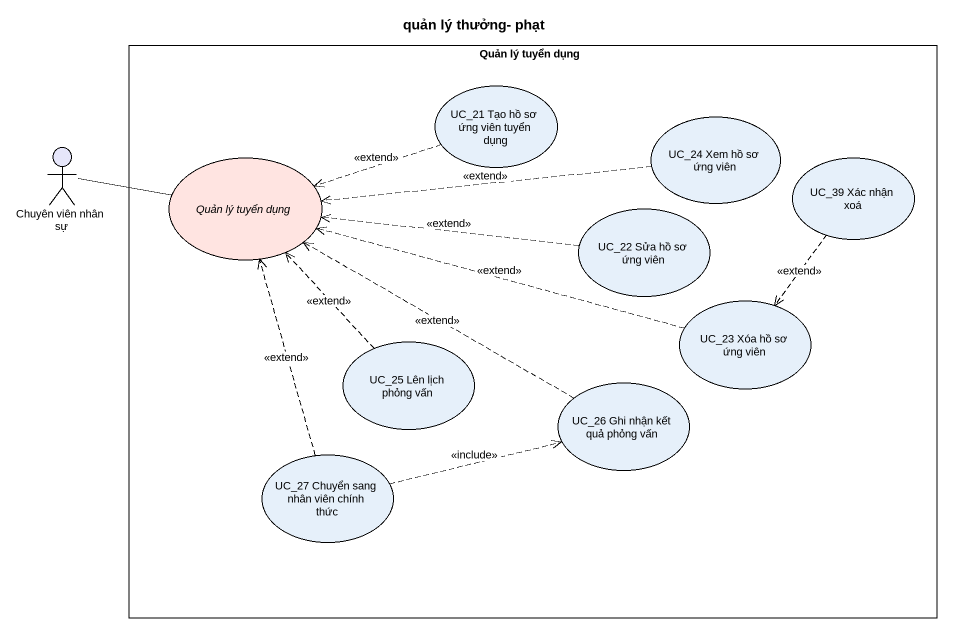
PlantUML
@startuml
title quản lý thưởng- phạt
rectangle "Quản lý tuyển dụng" as Quản_lý_tuyển_dụng {
  usecase "UC_21 Tạo hồ sơ ứng viên tuyển dụng" as UC_21_Tạo_hồ_sơ_ứng_viên
  usecase "UC_24 Xem hồ sơ ứng viên" as UC_24_Xem_hồ_sơ_ứng_viên
  usecase "Quản lý tuyển dụng" as Quản_lý_tuyển_dụng_2 #FFE4E1
  usecase "UC_39 Xác nhận xoá" as UC_39_Xác_nhận_xoá
  usecase "UC_22 Sửa hồ sơ ứng viên" as UC_22_Sửa_hồ_sơ_ứng_viên
  usecase "UC_23 Xóa hồ sơ ứng viên" as UC_23_Xóa_hồ_sơ_ứng_viên
  usecase "UC_25 Lên lịch phỏng vấn" as UC_25_Lên_lịch_phỏng_vấn
  usecase "UC_26 Ghi nhận kết quả phỏng vấn" as UC_26_Ghi_nhận_kết_quả
  usecase "UC_27 Chuyển sang nhân viên chính thức" as UC_27_Chuyển_sang_nhân_viên
}
actor "Chuyên viên nhân sự" as Chuyên_viên_nhân_sự #E6E6FA
UC_21_Tạo_hồ_sơ_ứng_viên .left.> Quản_lý_tuyển_dụng_2 : <<extend>>
UC_24_Xem_hồ_sơ_ứng_viên .left.> Quản_lý_tuyển_dụng_2 : <<extend>>
Quản_lý_tuyển_dụng_2 -left- Chuyên_viên_nhân_sự
UC_39_Xác_nhận_xoá ..> UC_23_Xóa_hồ_sơ_ứng_viên : <<extend>>
UC_22_Sửa_hồ_sơ_ứng_viên .left.> Quản_lý_tuyển_dụng_2 : <<extend>>
UC_23_Xóa_hồ_sơ_ứng_viên .left.> Quản_lý_tuyển_dụng_2 : <<extend>>
UC_25_Lên_lịch_phỏng_vấn .up.> Quản_lý_tuyển_dụng_2 : <<extend>>
UC_26_Ghi_nhận_kết_quả .left.> Quản_lý_tuyển_dụng_2 : <<extend>>
UC_27_Chuyển_sang_nhân_viên .up.> Quản_lý_tuyển_dụng_2 : <<extend>>
UC_27_Chuyển_sang_nhân_viên .right.> UC_26_Ghi_nhận_kết_quả : <<include>>
@enduml
